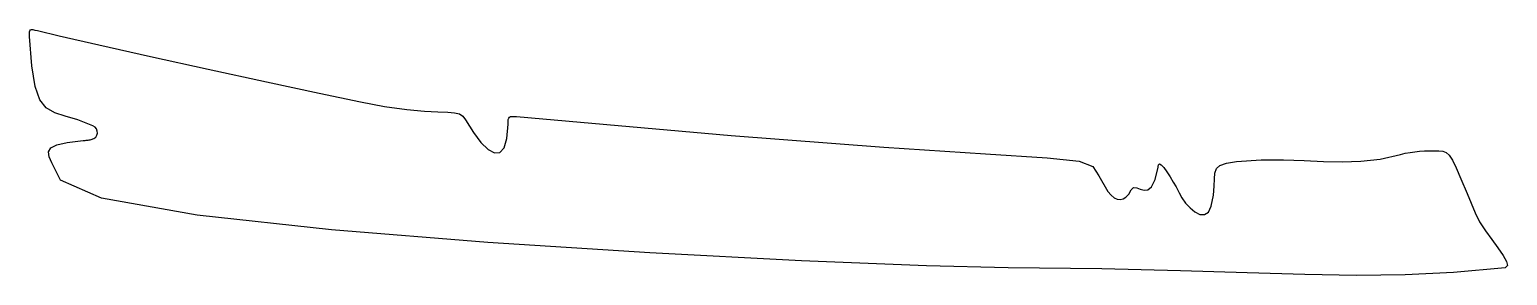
# Model space of a CAD drawing. Header units: millimetres. Extents: x -75.6 to -24.8, y -105.5 to -55.4.
# Drawn here: x -46.32 to -31.69, y -105.18 to -102.75 of the extents above; entities that cross this region are included whole.
import ezdxf

# ---------------------------------------------------------------- set-up
doc = ezdxf.new("R2010")
doc.units = ezdxf.units.MM
doc.header["$MEASUREMENT"] = 0
doc.layers.add('Layer 1', color=7, linetype='Continuous')

msp = doc.modelspace()

# ---------------------------------------------------------------- linework, layer by layer
at = {"layer": 'Layer 1'}
msp.add_open_spline([(-31.7152, -105.1063), (-31.7152, -105.1063), (-31.6925, -105.0858), (-31.6925, -105.0858), (-31.6925, -105.0858), (-31.6925, -105.0858), (-31.7019, -105.0438), (-31.7019, -105.0438), (-31.7019, -105.0438), (-31.7019, -105.0438), (-31.7361, -104.9843), (-31.7361, -104.9843), (-31.7361, -104.9843), (-31.7361, -104.9843), (-31.7873, -104.9114), (-31.7873, -104.9114), (-31.7873, -104.9114), (-31.7873, -104.9114), (-31.8481, -104.829), (-31.8481, -104.829), (-31.8481, -104.829), (-31.8481, -104.829), (-31.9108, -104.7412), (-31.9108, -104.7412), (-31.9108, -104.7412), (-31.9108, -104.7412), (-31.9679, -104.6519), (-31.9679, -104.6519), (-31.9679, -104.6519), (-31.9679, -104.6519), (-32.0118, -104.5652), (-32.0118, -104.5652), (-32.0118, -104.5652), (-32.0118, -104.5652), (-32.0912, -104.3732), (-32.0912, -104.3732), (-32.0912, -104.3732), (-32.0912, -104.3732), (-32.1526, -104.2259), (-32.1526, -104.2259), (-32.1526, -104.2259), (-32.1526, -104.2259), (-32.2001, -104.1174), (-32.2001, -104.1174), (-32.2001, -104.1174), (-32.2001, -104.1174), (-32.2377, -104.0418), (-32.2377, -104.0418), (-32.2377, -104.0418), (-32.2377, -104.0418), (-32.2695, -103.9931), (-32.2695, -103.9931), (-32.2695, -103.9931), (-32.2695, -103.9931), (-32.2996, -103.9655), (-32.2996, -103.9655), (-32.2996, -103.9655), (-32.2996, -103.9655), (-32.3319, -103.953), (-32.3319, -103.953), (-32.3319, -103.953), (-32.3319, -103.953), (-32.3704, -103.9497), (-32.3704, -103.9497), (-32.3704, -103.9497), (-32.3704, -103.9497), (-32.4184, -103.9492), (-32.4184, -103.9492), (-32.4184, -103.9492), (-32.4184, -103.9492), (-32.4662, -103.9497), (-32.4662, -103.9497), (-32.4662, -103.9497), (-32.4662, -103.9497), (-32.514, -103.9513), (-32.514, -103.9513), (-32.514, -103.9513), (-32.514, -103.9513), (-32.5616, -103.9543), (-32.5616, -103.9543), (-32.5616, -103.9543), (-32.5616, -103.9543), (-32.609, -103.9591), (-32.609, -103.9591), (-32.609, -103.9591), (-32.609, -103.9591), (-32.6563, -103.9659), (-32.6563, -103.9659), (-32.6563, -103.9659), (-32.6563, -103.9659), (-32.7034, -103.975), (-32.7034, -103.975), (-32.7034, -103.975), (-32.7034, -103.975), (-32.7504, -103.9866), (-32.7504, -103.9866), (-32.7504, -103.9866), (-32.7504, -103.9866), (-32.9525, -104.0315), (-32.9525, -104.0315), (-32.9525, -104.0315), (-32.9525, -104.0315), (-33.1429, -104.0539), (-33.1429, -104.0539), (-33.1429, -104.0539), (-33.1429, -104.0539), (-33.3276, -104.0599), (-33.3276, -104.0599), (-33.3276, -104.0599), (-33.3276, -104.0599), (-33.5125, -104.0555), (-33.5125, -104.0555), (-33.5125, -104.0555), (-33.5125, -104.0555), (-33.7035, -104.0468), (-33.7035, -104.0468), (-33.7035, -104.0468), (-33.7035, -104.0468), (-33.9067, -104.0401), (-33.9067, -104.0401), (-33.9067, -104.0401), (-33.9067, -104.0401), (-34.128, -104.0412), (-34.128, -104.0412), (-34.128, -104.0412), (-34.128, -104.0412), (-34.3733, -104.0564), (-34.3733, -104.0564), (-34.3733, -104.0564), (-34.3733, -104.0564), (-34.4732, -104.0713), (-34.4732, -104.0713), (-34.4732, -104.0713), (-34.4732, -104.0713), (-34.5366, -104.0942), (-34.5366, -104.0942), (-34.5366, -104.0942), (-34.5366, -104.0942), (-34.5719, -104.1269), (-34.5719, -104.1269), (-34.5719, -104.1269), (-34.5719, -104.1269), (-34.5875, -104.171), (-34.5875, -104.171), (-34.5875, -104.171), (-34.5875, -104.171), (-34.592, -104.2284), (-34.592, -104.2284), (-34.592, -104.2284), (-34.592, -104.2284), (-34.5939, -104.3007), (-34.5939, -104.3007), (-34.5939, -104.3007), (-34.5939, -104.3007), (-34.6017, -104.3896), (-34.6017, -104.3896), (-34.6017, -104.3896), (-34.6017, -104.3896), (-34.6238, -104.4967), (-34.6238, -104.4967), (-34.6238, -104.4967), (-34.6238, -104.4967), (-34.6518, -104.5562), (-34.6518, -104.5562), (-34.6518, -104.5562), (-34.6518, -104.5562), (-34.6902, -104.5817), (-34.6902, -104.5817), (-34.6902, -104.5817), (-34.6902, -104.5817), (-34.7355, -104.5792), (-34.7355, -104.5792), (-34.7355, -104.5792), (-34.7355, -104.5792), (-34.7841, -104.5551), (-34.7841, -104.5551), (-34.7841, -104.5551), (-34.7841, -104.5551), (-34.8323, -104.5155), (-34.8323, -104.5155), (-34.8323, -104.5155), (-34.8323, -104.5155), (-34.8767, -104.4666), (-34.8767, -104.4666), (-34.8767, -104.4666), (-34.8767, -104.4666), (-34.9136, -104.4147), (-34.9136, -104.4147), (-34.9136, -104.4147), (-34.9136, -104.4147), (-34.9394, -104.3661), (-34.9394, -104.3661), (-34.9394, -104.3661), (-34.9394, -104.3661), (-34.9502, -104.3446), (-34.9502, -104.3446), (-34.9502, -104.3446), (-34.9502, -104.3446), (-34.971, -104.307), (-34.971, -104.307), (-34.971, -104.307), (-34.971, -104.307), (-34.9988, -104.2594), (-34.9988, -104.2594), (-34.9988, -104.2594), (-34.9988, -104.2594), (-35.0304, -104.2076), (-35.0304, -104.2076), (-35.0304, -104.2076), (-35.0304, -104.2076), (-35.0629, -104.1577), (-35.0629, -104.1577), (-35.0629, -104.1577), (-35.0629, -104.1577), (-35.0933, -104.1156), (-35.0933, -104.1156), (-35.0933, -104.1156), (-35.0933, -104.1156), (-35.1183, -104.0875), (-35.1183, -104.0875), (-35.1183, -104.0875), (-35.1183, -104.0875), (-35.1351, -104.0791), (-35.1351, -104.0791), (-35.1351, -104.0791), (-35.1351, -104.0791), (-35.1397, -104.0813), (-35.1397, -104.0813), (-35.1397, -104.0813), (-35.1397, -104.0813), (-35.1429, -104.0845), (-35.1429, -104.0845), (-35.1429, -104.0845), (-35.1429, -104.0845), (-35.1451, -104.0883), (-35.1451, -104.0883), (-35.1451, -104.0883), (-35.1451, -104.0883), (-35.1464, -104.0928), (-35.1464, -104.0928), (-35.1464, -104.0928), (-35.1464, -104.0928), (-35.1472, -104.0975), (-35.1472, -104.0975), (-35.1472, -104.0975), (-35.1472, -104.0975), (-35.1476, -104.1025), (-35.1476, -104.1025), (-35.1476, -104.1025), (-35.1476, -104.1025), (-35.148, -104.1074), (-35.148, -104.1074), (-35.148, -104.1074), (-35.148, -104.1074), (-35.1486, -104.1121), (-35.1486, -104.1121), (-35.1486, -104.1121), (-35.1486, -104.1121), (-35.1783, -104.2347), (-35.1783, -104.2347), (-35.1783, -104.2347), (-35.1783, -104.2347), (-35.2128, -104.305), (-35.2128, -104.305), (-35.2128, -104.305), (-35.2128, -104.305), (-35.2501, -104.3356), (-35.2501, -104.3356), (-35.2501, -104.3356), (-35.2501, -104.3356), (-35.2884, -104.3392), (-35.2884, -104.3392), (-35.2884, -104.3392), (-35.2884, -104.3392), (-35.3259, -104.3285), (-35.3259, -104.3285), (-35.3259, -104.3285), (-35.3259, -104.3285), (-35.3608, -104.3162), (-35.3608, -104.3162), (-35.3608, -104.3162), (-35.3608, -104.3162), (-35.3911, -104.3148), (-35.3911, -104.3148), (-35.3911, -104.3148), (-35.3911, -104.3148), (-35.4151, -104.3372), (-35.4151, -104.3372), (-35.4151, -104.3372), (-35.4151, -104.3372), (-35.4402, -104.3777), (-35.4402, -104.3777), (-35.4402, -104.3777), (-35.4402, -104.3777), (-35.4668, -104.4072), (-35.4668, -104.4072), (-35.4668, -104.4072), (-35.4668, -104.4072), (-35.4946, -104.4256), (-35.4946, -104.4256), (-35.4946, -104.4256), (-35.4946, -104.4256), (-35.5235, -104.433), (-35.5235, -104.433), (-35.5235, -104.433), (-35.5235, -104.433), (-35.5531, -104.4293), (-35.5531, -104.4293), (-35.5531, -104.4293), (-35.5531, -104.4293), (-35.5834, -104.4146), (-35.5834, -104.4146), (-35.5834, -104.4146), (-35.5834, -104.4146), (-35.6141, -104.3889), (-35.6141, -104.3889), (-35.6141, -104.3889), (-35.6141, -104.3889), (-35.645, -104.3523), (-35.645, -104.3523), (-35.645, -104.3523), (-35.645, -104.3523), (-35.7352, -104.198), (-35.7352, -104.198), (-35.7352, -104.198), (-35.7352, -104.198), (-35.7944, -104.1058), (-35.7944, -104.1058), (-35.7944, -104.1058), (-35.7944, -104.1058), (-35.9297, -104.0535), (-35.9297, -104.0535), (-35.9297, -104.0535), (-35.9297, -104.0535), (-36.2482, -104.0189), (-36.2482, -104.0189), (-36.2482, -104.0189), (-36.2482, -104.0189), (-36.8569, -103.9796), (-36.8569, -103.9796), (-36.8569, -103.9796), (-36.8569, -103.9796), (-37.863, -103.9136), (-37.863, -103.9136), (-37.863, -103.9136), (-37.863, -103.9136), (-39.3736, -103.7985), (-39.3736, -103.7985), (-39.3736, -103.7985), (-39.3736, -103.7985), (-41.4957, -103.6121), (-41.4957, -103.6121), (-41.4957, -103.6121), (-41.4957, -103.6121), (-41.5227, -103.6099), (-41.5227, -103.6099), (-41.5227, -103.6099), (-41.5227, -103.6099), (-41.5431, -103.6096), (-41.5431, -103.6096), (-41.5431, -103.6096), (-41.5431, -103.6096), (-41.558, -103.6118), (-41.558, -103.6118), (-41.558, -103.6118), (-41.558, -103.6118), (-41.5682, -103.6174), (-41.5682, -103.6174), (-41.5682, -103.6174), (-41.5682, -103.6174), (-41.5745, -103.6271), (-41.5745, -103.6271), (-41.5745, -103.6271), (-41.5745, -103.6271), (-41.5781, -103.6415), (-41.5781, -103.6415), (-41.5781, -103.6415), (-41.5781, -103.6415), (-41.5797, -103.6615), (-41.5797, -103.6615), (-41.5797, -103.6615), (-41.5797, -103.6615), (-41.5803, -103.6877), (-41.5803, -103.6877), (-41.5803, -103.6877), (-41.5803, -103.6877), (-41.5917, -103.8301), (-41.5917, -103.8301), (-41.5917, -103.8301), (-41.5917, -103.8301), (-41.6195, -103.9223), (-41.6195, -103.9223), (-41.6195, -103.9223), (-41.6195, -103.9223), (-41.6614, -103.9682), (-41.6614, -103.9682), (-41.6614, -103.9682), (-41.6614, -103.9682), (-41.7151, -103.9717), (-41.7151, -103.9717), (-41.7151, -103.9717), (-41.7151, -103.9717), (-41.7783, -103.937), (-41.7783, -103.937), (-41.7783, -103.937), (-41.7783, -103.937), (-41.8487, -103.8679), (-41.8487, -103.8679), (-41.8487, -103.8679), (-41.8487, -103.8679), (-41.924, -103.7684), (-41.924, -103.7684), (-41.924, -103.7684), (-41.924, -103.7684), (-42.0019, -103.6425), (-42.0019, -103.6425), (-42.0019, -103.6425), (-42.0019, -103.6425), (-42.0285, -103.6067), (-42.0285, -103.6067), (-42.0285, -103.6067), (-42.0285, -103.6067), (-42.0619, -103.5857), (-42.0619, -103.5857), (-42.0619, -103.5857), (-42.0619, -103.5857), (-42.1093, -103.5748), (-42.1093, -103.5748), (-42.1093, -103.5748), (-42.1093, -103.5748), (-42.1779, -103.5694), (-42.1779, -103.5694), (-42.1779, -103.5694), (-42.1779, -103.5694), (-42.2746, -103.565), (-42.2746, -103.565), (-42.2746, -103.565), (-42.2746, -103.565), (-42.4066, -103.5568), (-42.4066, -103.5568), (-42.4066, -103.5568), (-42.4066, -103.5568), (-42.581, -103.5402), (-42.581, -103.5402), (-42.581, -103.5402), (-42.581, -103.5402), (-42.8049, -103.5108), (-42.8049, -103.5108), (-42.8049, -103.5108), (-42.8049, -103.5108), (-43.0412, -103.4665), (-43.0412, -103.4665), (-43.0412, -103.4665), (-43.0412, -103.4665), (-43.4491, -103.3816), (-43.4491, -103.3816), (-43.4491, -103.3816), (-43.4491, -103.3816), (-43.9703, -103.2695), (-43.9703, -103.2695), (-43.9703, -103.2695), (-43.9703, -103.2695), (-44.5465, -103.1432), (-44.5465, -103.1432), (-44.5465, -103.1432), (-44.5465, -103.1432), (-45.1195, -103.0161), (-45.1195, -103.0161), (-45.1195, -103.0161), (-45.1195, -103.0161), (-45.631, -102.9013), (-45.631, -102.9013), (-45.631, -102.9013), (-45.631, -102.9013), (-46.0229, -102.8121), (-46.0229, -102.8121), (-46.0229, -102.8121), (-46.0229, -102.8121), (-46.2367, -102.7618), (-46.2367, -102.7618), (-46.2367, -102.7618), (-46.2367, -102.7618), (-46.2619, -102.7557), (-46.2619, -102.7557), (-46.2619, -102.7557), (-46.2619, -102.7557), (-46.2813, -102.752), (-46.2813, -102.752), (-46.2813, -102.752), (-46.2813, -102.752), (-46.2955, -102.7514), (-46.2955, -102.7514), (-46.2955, -102.7514), (-46.2955, -102.7514), (-46.3053, -102.7546), (-46.3053, -102.7546), (-46.3053, -102.7546), (-46.3053, -102.7546), (-46.3114, -102.7623), (-46.3114, -102.7623), (-46.3114, -102.7623), (-46.3114, -102.7623), (-46.3145, -102.7752), (-46.3145, -102.7752), (-46.3145, -102.7752), (-46.3145, -102.7752), (-46.3153, -102.7939), (-46.3153, -102.7939), (-46.3153, -102.7939), (-46.3153, -102.7939), (-46.3146, -102.8191), (-46.3146, -102.8191), (-46.3146, -102.8191), (-46.3146, -102.8191), (-46.2941, -103.1103), (-46.2941, -103.1103), (-46.2941, -103.1103), (-46.2941, -103.1103), (-46.2611, -103.3128), (-46.2611, -103.3128), (-46.2611, -103.3128), (-46.2611, -103.3128), (-46.2136, -103.4453), (-46.2136, -103.4453), (-46.2136, -103.4453), (-46.2136, -103.4453), (-46.1494, -103.5261), (-46.1494, -103.5261), (-46.1494, -103.5261), (-46.1494, -103.5261), (-46.0668, -103.5738), (-46.0668, -103.5738), (-46.0668, -103.5738), (-46.0668, -103.5738), (-45.9636, -103.607), (-45.9636, -103.607), (-45.9636, -103.607), (-45.9636, -103.607), (-45.8379, -103.6439), (-45.8379, -103.6439), (-45.8379, -103.6439), (-45.8379, -103.6439), (-45.6877, -103.7033), (-45.6877, -103.7033), (-45.6877, -103.7033), (-45.6877, -103.7033), (-45.6675, -103.7168), (-45.6675, -103.7168), (-45.6675, -103.7168), (-45.6675, -103.7168), (-45.6532, -103.7345), (-45.6532, -103.7345), (-45.6532, -103.7345), (-45.6532, -103.7345), (-45.6451, -103.7547), (-45.6451, -103.7547), (-45.6451, -103.7547), (-45.6451, -103.7547), (-45.6434, -103.776), (-45.6434, -103.776), (-45.6434, -103.776), (-45.6434, -103.776), (-45.6484, -103.7967), (-45.6484, -103.7967), (-45.6484, -103.7967), (-45.6484, -103.7967), (-45.6603, -103.8153), (-45.6603, -103.8153), (-45.6603, -103.8153), (-45.6603, -103.8153), (-45.6793, -103.8302), (-45.6793, -103.8302), (-45.6793, -103.8302), (-45.6793, -103.8302), (-45.7056, -103.8399), (-45.7056, -103.8399), (-45.7056, -103.8399), (-45.7056, -103.8399), (-45.7152, -103.8418), (-45.7152, -103.8418), (-45.7152, -103.8418), (-45.7152, -103.8418), (-45.7248, -103.8432), (-45.7248, -103.8432), (-45.7248, -103.8432), (-45.7248, -103.8432), (-45.7346, -103.8445), (-45.7346, -103.8445), (-45.7346, -103.8445), (-45.7346, -103.8445), (-45.7444, -103.8455), (-45.7444, -103.8455), (-45.7444, -103.8455), (-45.7444, -103.8455), (-45.7542, -103.8463), (-45.7542, -103.8463), (-45.7542, -103.8463), (-45.7542, -103.8463), (-45.764, -103.8471), (-45.764, -103.8471), (-45.764, -103.8471), (-45.764, -103.8471), (-45.7738, -103.8478), (-45.7738, -103.8478), (-45.7738, -103.8478), (-45.7738, -103.8478), (-45.7836, -103.8487), (-45.7836, -103.8487), (-45.7836, -103.8487), (-45.7836, -103.8487), (-45.942, -103.8674), (-45.942, -103.8674), (-45.942, -103.8674), (-45.942, -103.8674), (-46.0469, -103.8909), (-46.0469, -103.8909), (-46.0469, -103.8909), (-46.0469, -103.8909), (-46.1064, -103.9211), (-46.1064, -103.9211), (-46.1064, -103.9211), (-46.1064, -103.9211), (-46.1288, -103.9598), (-46.1288, -103.9598), (-46.1288, -103.9598), (-46.1288, -103.9598), (-46.1221, -104.0091), (-46.1221, -104.0091), (-46.1221, -104.0091), (-46.1221, -104.0091), (-46.0947, -104.0708), (-46.0947, -104.0708), (-46.0947, -104.0708), (-46.0947, -104.0708), (-46.0547, -104.1468), (-46.0547, -104.1468), (-46.0547, -104.1468), (-46.0547, -104.1468), (-46.0103, -104.2392), (-46.0103, -104.2392), (-46.0103, -104.2392), (-46.0103, -104.2392), (-45.6041, -104.4203), (-45.6041, -104.4203), (-45.6041, -104.4203), (-45.6041, -104.4203), (-44.6565, -104.5853), (-44.6565, -104.5853), (-44.6565, -104.5853), (-44.6565, -104.5853), (-43.3288, -104.7319), (-43.3288, -104.7319), (-43.3288, -104.7319), (-43.3288, -104.7319), (-41.7823, -104.8577), (-41.7823, -104.8577), (-41.7823, -104.8577), (-41.7823, -104.8577), (-40.1781, -104.9604), (-40.1781, -104.9604), (-40.1781, -104.9604), (-40.1781, -104.9604), (-38.6777, -105.0377), (-38.6777, -105.0377), (-38.6777, -105.0377), (-38.6777, -105.0377), (-37.4421, -105.0872), (-37.4421, -105.0872), (-37.4421, -105.0872), (-37.4421, -105.0872), (-36.6327, -105.1067), (-36.6327, -105.1067), (-36.6327, -105.1067), (-36.6327, -105.1067), (-35.7067, -105.1186), (-35.7067, -105.1186), (-35.7067, -105.1186), (-35.7067, -105.1186), (-34.9287, -105.1372), (-34.9287, -105.1372), (-34.9287, -105.1372), (-34.9287, -105.1372), (-34.269, -105.1575), (-34.269, -105.1575), (-34.269, -105.1575), (-34.269, -105.1575), (-33.6983, -105.1743), (-33.6983, -105.1743), (-33.6983, -105.1743), (-33.6983, -105.1743), (-33.1871, -105.1827), (-33.1871, -105.1827), (-33.1871, -105.1827), (-33.1871, -105.1827), (-32.7058, -105.1776), (-32.7058, -105.1776), (-32.7058, -105.1776), (-32.7058, -105.1776), (-32.225, -105.1538), (-32.225, -105.1538), (-32.225, -105.1538), (-32.225, -105.1538), (-31.7152, -105.1063), (-31.7152, -105.1063), (-31.7152, -105.1063), (-31.7152, -105.1063), (-31.7152, -105.1063), (-31.7152, -105.1063)], degree=3, knots=[0, 0, 0, 0, 0.005618, 0.005618, 0.005618, 0.005618, 0.011236, 0.011236, 0.011236, 0.011236, 0.0168539, 0.0168539, 0.0168539, 0.0168539, 0.0224719, 0.0224719, 0.0224719, 0.0224719, 0.0280899, 0.0280899, 0.0280899, 0.0280899, 0.0337079, 0.0337079, 0.0337079, 0.0337079, 0.0393258, 0.0393258, 0.0393258, 0.0393258, 0.0449438, 0.0449438, 0.0449438, 0.0449438, 0.0505618, 0.0505618, 0.0505618, 0.0505618, 0.0561798, 0.0561798, 0.0561798, 0.0561798, 0.0617978, 0.0617978, 0.0617978, 0.0617978, 0.0674157, 0.0674157, 0.0674157, 0.0674157, 0.0730337, 0.0730337, 0.0730337, 0.0730337, 0.0786517, 0.0786517, 0.0786517, 0.0786517, 0.0842697, 0.0842697, 0.0842697, 0.0842697, 0.0898876, 0.0898876, 0.0898876, 0.0898876, 0.0955056, 0.0955056, 0.0955056, 0.0955056, 0.1011236, 0.1011236, 0.1011236, 0.1011236, 0.1067416, 0.1067416, 0.1067416, 0.1067416, 0.1123596, 0.1123596, 0.1123596, 0.1123596, 0.1179775, 0.1179775, 0.1179775, 0.1179775, 0.1235955, 0.1235955, 0.1235955, 0.1235955, 0.1292135, 0.1292135, 0.1292135, 0.1292135, 0.1348315, 0.1348315, 0.1348315, 0.1348315, 0.1404494, 0.1404494, 0.1404494, 0.1404494, 0.1460674, 0.1460674, 0.1460674, 0.1460674, 0.1516854, 0.1516854, 0.1516854, 0.1516854, 0.1573034, 0.1573034, 0.1573034, 0.1573034, 0.1629213, 0.1629213, 0.1629213, 0.1629213, 0.1685393, 0.1685393, 0.1685393, 0.1685393, 0.1741573, 0.1741573, 0.1741573, 0.1741573, 0.1797753, 0.1797753, 0.1797753, 0.1797753, 0.1853933, 0.1853933, 0.1853933, 0.1853933, 0.1910112, 0.1910112, 0.1910112, 0.1910112, 0.1966292, 0.1966292, 0.1966292, 0.1966292, 0.2022472, 0.2022472, 0.2022472, 0.2022472, 0.2078652, 0.2078652, 0.2078652, 0.2078652, 0.2134831, 0.2134831, 0.2134831, 0.2134831, 0.2191011, 0.2191011, 0.2191011, 0.2191011, 0.2247191, 0.2247191, 0.2247191, 0.2247191, 0.2303371, 0.2303371, 0.2303371, 0.2303371, 0.2359551, 0.2359551, 0.2359551, 0.2359551, 0.241573, 0.241573, 0.241573, 0.241573, 0.247191, 0.247191, 0.247191, 0.247191, 0.252809, 0.252809, 0.252809, 0.252809, 0.258427, 0.258427, 0.258427, 0.258427, 0.2640449, 0.2640449, 0.2640449, 0.2640449, 0.2696629, 0.2696629, 0.2696629, 0.2696629, 0.2752809, 0.2752809, 0.2752809, 0.2752809, 0.2808989, 0.2808989, 0.2808989, 0.2808989, 0.2865169, 0.2865169, 0.2865169, 0.2865169, 0.2921348, 0.2921348, 0.2921348, 0.2921348, 0.2977528, 0.2977528, 0.2977528, 0.2977528, 0.3033708, 0.3033708, 0.3033708, 0.3033708, 0.3089888, 0.3089888, 0.3089888, 0.3089888, 0.3146067, 0.3146067, 0.3146067, 0.3146067, 0.3202247, 0.3202247, 0.3202247, 0.3202247, 0.3258427, 0.3258427, 0.3258427, 0.3258427, 0.3314607, 0.3314607, 0.3314607, 0.3314607, 0.3370787, 0.3370787, 0.3370787, 0.3370787, 0.3426966, 0.3426966, 0.3426966, 0.3426966, 0.3483146, 0.3483146, 0.3483146, 0.3483146, 0.3539326, 0.3539326, 0.3539326, 0.3539326, 0.3595506, 0.3595506, 0.3595506, 0.3595506, 0.3651685, 0.3651685, 0.3651685, 0.3651685, 0.3707865, 0.3707865, 0.3707865, 0.3707865, 0.3764045, 0.3764045, 0.3764045, 0.3764045, 0.3820225, 0.3820225, 0.3820225, 0.3820225, 0.3876404, 0.3876404, 0.3876404, 0.3876404, 0.3932584, 0.3932584, 0.3932584, 0.3932584, 0.3988764, 0.3988764, 0.3988764, 0.3988764, 0.4044944, 0.4044944, 0.4044944, 0.4044944, 0.4101124, 0.4101124, 0.4101124, 0.4101124, 0.4157303, 0.4157303, 0.4157303, 0.4157303, 0.4213483, 0.4213483, 0.4213483, 0.4213483, 0.4269663, 0.4269663, 0.4269663, 0.4269663, 0.4325843, 0.4325843, 0.4325843, 0.4325843, 0.4382022, 0.4382022, 0.4382022, 0.4382022, 0.4438202, 0.4438202, 0.4438202, 0.4438202, 0.4494382, 0.4494382, 0.4494382, 0.4494382, 0.4550562, 0.4550562, 0.4550562, 0.4550562, 0.4606742, 0.4606742, 0.4606742, 0.4606742, 0.4662921, 0.4662921, 0.4662921, 0.4662921, 0.4719101, 0.4719101, 0.4719101, 0.4719101, 0.4775281, 0.4775281, 0.4775281, 0.4775281, 0.4831461, 0.4831461, 0.4831461, 0.4831461, 0.488764, 0.488764, 0.488764, 0.488764, 0.494382, 0.494382, 0.494382, 0.494382, 0.5, 0.5, 0.5, 0.5, 0.505618, 0.505618, 0.505618, 0.505618, 0.511236, 0.511236, 0.511236, 0.511236, 0.5168539, 0.5168539, 0.5168539, 0.5168539, 0.5224719, 0.5224719, 0.5224719, 0.5224719, 0.5280899, 0.5280899, 0.5280899, 0.5280899, 0.5337079, 0.5337079, 0.5337079, 0.5337079, 0.5393258, 0.5393258, 0.5393258, 0.5393258, 0.5449438, 0.5449438, 0.5449438, 0.5449438, 0.5505618, 0.5505618, 0.5505618, 0.5505618, 0.5561798, 0.5561798, 0.5561798, 0.5561798, 0.5617978, 0.5617978, 0.5617978, 0.5617978, 0.5674157, 0.5674157, 0.5674157, 0.5674157, 0.5730337, 0.5730337, 0.5730337, 0.5730337, 0.5786517, 0.5786517, 0.5786517, 0.5786517, 0.5842697, 0.5842697, 0.5842697, 0.5842697, 0.5898876, 0.5898876, 0.5898876, 0.5898876, 0.5955056, 0.5955056, 0.5955056, 0.5955056, 0.6011236, 0.6011236, 0.6011236, 0.6011236, 0.6067416, 0.6067416, 0.6067416, 0.6067416, 0.6123596, 0.6123596, 0.6123596, 0.6123596, 0.6179775, 0.6179775, 0.6179775, 0.6179775, 0.6235955, 0.6235955, 0.6235955, 0.6235955, 0.6292135, 0.6292135, 0.6292135, 0.6292135, 0.6348315, 0.6348315, 0.6348315, 0.6348315, 0.6404494, 0.6404494, 0.6404494, 0.6404494, 0.6460674, 0.6460674, 0.6460674, 0.6460674, 0.6516854, 0.6516854, 0.6516854, 0.6516854, 0.6573034, 0.6573034, 0.6573034, 0.6573034, 0.6629213, 0.6629213, 0.6629213, 0.6629213, 0.6685393, 0.6685393, 0.6685393, 0.6685393, 0.6741573, 0.6741573, 0.6741573, 0.6741573, 0.6797753, 0.6797753, 0.6797753, 0.6797753, 0.6853933, 0.6853933, 0.6853933, 0.6853933, 0.6910112, 0.6910112, 0.6910112, 0.6910112, 0.6966292, 0.6966292, 0.6966292, 0.6966292, 0.7022472, 0.7022472, 0.7022472, 0.7022472, 0.7078652, 0.7078652, 0.7078652, 0.7078652, 0.7134831, 0.7134831, 0.7134831, 0.7134831, 0.7191011, 0.7191011, 0.7191011, 0.7191011, 0.7247191, 0.7247191, 0.7247191, 0.7247191, 0.7303371, 0.7303371, 0.7303371, 0.7303371, 0.7359551, 0.7359551, 0.7359551, 0.7359551, 0.741573, 0.741573, 0.741573, 0.741573, 0.747191, 0.747191, 0.747191, 0.747191, 0.752809, 0.752809, 0.752809, 0.752809, 0.758427, 0.758427, 0.758427, 0.758427, 0.7640449, 0.7640449, 0.7640449, 0.7640449, 0.7696629, 0.7696629, 0.7696629, 0.7696629, 0.7752809, 0.7752809, 0.7752809, 0.7752809, 0.7808989, 0.7808989, 0.7808989, 0.7808989, 0.7865169, 0.7865169, 0.7865169, 0.7865169, 0.7921348, 0.7921348, 0.7921348, 0.7921348, 0.7977528, 0.7977528, 0.7977528, 0.7977528, 0.8033708, 0.8033708, 0.8033708, 0.8033708, 0.8089888, 0.8089888, 0.8089888, 0.8089888, 0.8146067, 0.8146067, 0.8146067, 0.8146067, 0.8202247, 0.8202247, 0.8202247, 0.8202247, 0.8258427, 0.8258427, 0.8258427, 0.8258427, 0.8314607, 0.8314607, 0.8314607, 0.8314607, 0.8370787, 0.8370787, 0.8370787, 0.8370787, 0.8426966, 0.8426966, 0.8426966, 0.8426966, 0.8483146, 0.8483146, 0.8483146, 0.8483146, 0.8539326, 0.8539326, 0.8539326, 0.8539326, 0.8595506, 0.8595506, 0.8595506, 0.8595506, 0.8651685, 0.8651685, 0.8651685, 0.8651685, 0.8707865, 0.8707865, 0.8707865, 0.8707865, 0.8764045, 0.8764045, 0.8764045, 0.8764045, 0.8820225, 0.8820225, 0.8820225, 0.8820225, 0.8876404, 0.8876404, 0.8876404, 0.8876404, 0.8932584, 0.8932584, 0.8932584, 0.8932584, 0.8988764, 0.8988764, 0.8988764, 0.8988764, 0.9044944, 0.9044944, 0.9044944, 0.9044944, 0.9101124, 0.9101124, 0.9101124, 0.9101124, 0.9157303, 0.9157303, 0.9157303, 0.9157303, 0.9213483, 0.9213483, 0.9213483, 0.9213483, 0.9269663, 0.9269663, 0.9269663, 0.9269663, 0.9325843, 0.9325843, 0.9325843, 0.9325843, 0.9382022, 0.9382022, 0.9382022, 0.9382022, 0.9438202, 0.9438202, 0.9438202, 0.9438202, 0.9494382, 0.9494382, 0.9494382, 0.9494382, 0.9550562, 0.9550562, 0.9550562, 0.9550562, 0.9606742, 0.9606742, 0.9606742, 0.9606742, 0.9662921, 0.9662921, 0.9662921, 0.9662921, 0.9719101, 0.9719101, 0.9719101, 0.9719101, 0.9775281, 0.9775281, 0.9775281, 0.9775281, 0.9831461, 0.9831461, 0.9831461, 0.9831461, 0.988764, 0.988764, 0.988764, 0.988764, 1, 1, 1, 1], dxfattribs=at)

doc.saveas('drawing.dxf')
